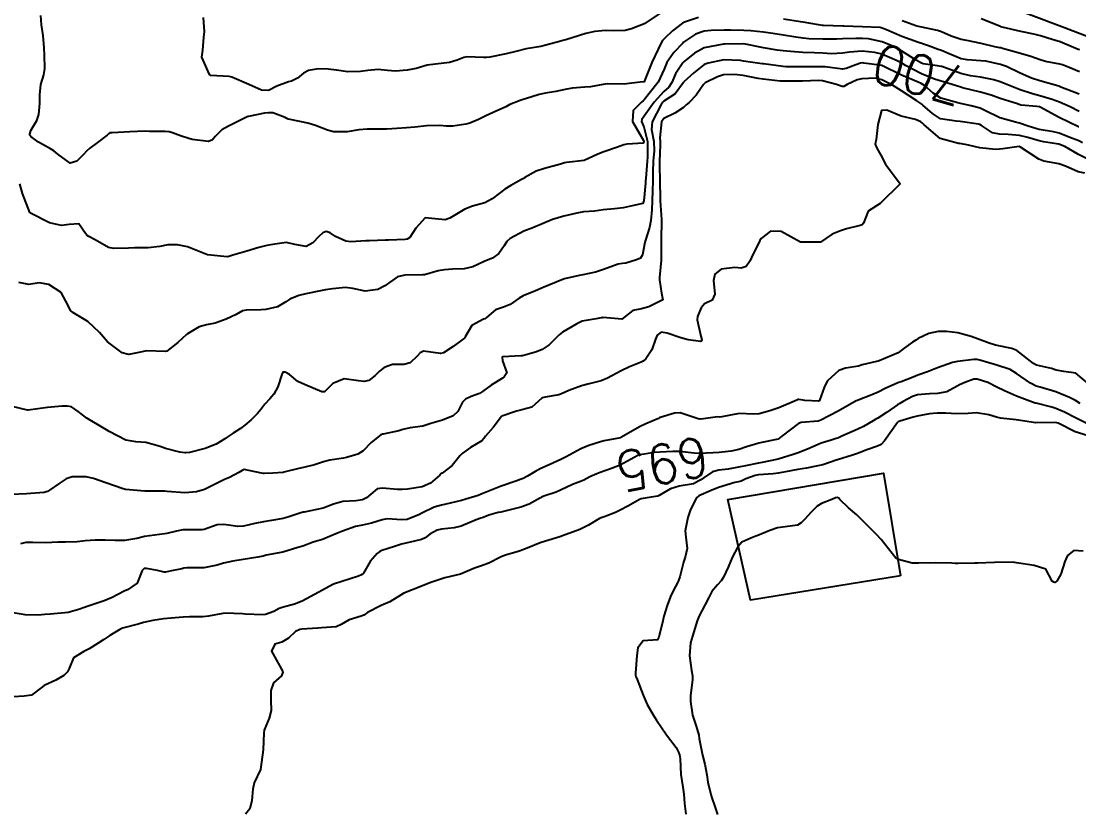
# Model space of a CAD drawing. Header units: metres. Extents: x 292545 to 299085, y 7450245 to 7463078.
# Drawn here: x 292747.6 to 292854.6, y 7462733.9 to 7462813.8 of the extents above; entities that cross this region are included whole.
import ezdxf
from ezdxf.enums import TextEntityAlignment as Align

# ---------------------------------------------------------------- set-up
doc = ezdxf.new("R2010")
doc.units = ezdxf.units.M
for name, color, linetype in [('Cotas', 45, 'Continuous'), ('Curvas de Nivel 1m', 11, 'Continuous'), ('Curvas de Nivel 5m', 15, 'Continuous'), ('Edificações', 30, 'Continuous'), ('Linha Férrea', 20, 'Continuous')]:
    doc.layers.add(name, color=color, linetype=linetype)
doc.styles.add('Style-STANDARD', font='STANDARD.shx')

msp = doc.modelspace()

# ---------------------------------------------------------------- linework, layer by layer
at = {"layer": 'Curvas de Nivel 1m', "flags": 128}
for points, elevation in [([(292816.17, 7462814.18), (292814.76, 7462813.72), (292814.68, 7462813.68), (292814.55, 7462813.6), (292813.52, 7462812.84), (292812.74, 7462812.1), (292812.51, 7462811.85), (292812.37, 7462811.63), (292812.09, 7462810.99), (292811.45, 7462809.64), (292810.69, 7462807.77), (292810.65, 7462807.69), (292810.27, 7462807.65), (292808.89, 7462807.47), (292808.69, 7462807.44), (292806.91, 7462807.46), (292806.69, 7462807.44), (292805.24, 7462807.16), (292804.68, 7462807.12), (292803.39, 7462807.03), (292802.68, 7462806.91), (292801.73, 7462806.71), (292800.67, 7462806.53), (292800.05, 7462806.39), (292798.67, 7462805.95), (292798.54, 7462805.91), (292798.11, 7462805.8), (292797.09, 7462805.38), (292796.66, 7462805.15), (292795.39, 7462804.57), (292794.65, 7462804.25), (292794.39, 7462804.1), (292793.92, 7462803.85), (292793.02, 7462803.48), (292792.64, 7462803.38), (292791.32, 7462803.19), (292790.64, 7462803.18), (292789.99, 7462803.24), (292788.64, 7462803.23), (292787.47, 7462803.09), (292786.63, 7462803.02), (292785.64, 7462802.96), (292784.63, 7462802.89), (292783.72, 7462802.88), (292782.63, 7462802.9), (292781.8, 7462802.82), (292780.63, 7462802.6), (292779.23, 7462802.62), (292778.63, 7462802.78), (292777.43, 7462803.25), (292776.64, 7462803.49), (292774.86, 7462803.85), (292774.64, 7462803.9), (292774.53, 7462803.96), (292774.34, 7462804.07), (292773.09, 7462804.54), (292772.65, 7462804.54), (292772.26, 7462804.49), (292770.64, 7462804.17), (292770.6, 7462804.16), (292770.51, 7462804.12), (292768.63, 7462803.2), (292767.95, 7462802.83), (292767.26, 7462802.16), (292766.99, 7462801.79), (292766.61, 7462801.63), (292764.96, 7462801.85), (292764.62, 7462801.93), (292763.77, 7462802.2), (292762.94, 7462802.53), (292762.63, 7462802.63), (292762.21, 7462802.64), (292760.63, 7462802.66), (292760.18, 7462802.69), (292758.63, 7462802.62), (292756.85, 7462802.51), (292756.63, 7462802.52), (292756.49, 7462802.43), (292756.36, 7462802.29), (292755.37, 7462801.54), (292754.61, 7462800.96), (292754.27, 7462800.65), (292753.97, 7462800.32), (292753.28, 7462799.64), (292752.59, 7462799.45), (292751.36, 7462800.35), (292750.96, 7462800.71), (292750.61, 7462800.9), (292749.41, 7462801.57), (292748.62, 7462802.14), (292748.53, 7462802.29), (292748.51, 7462802.38), (292748.63, 7462802.75), (292749.25, 7462803.76), (292749.45, 7462804.37), (292749.54, 7462805.49), (292749.53, 7462806.37), (292749.63, 7462807.42), (292749.93, 7462808.37), (292750.05, 7462809.01), (292750.02, 7462810.37), (292749.96, 7462811.13), (292749.86, 7462812.37), (292749.69, 7462813.43), (292749.65, 7462814.37)], 702), ([(292812.78, 7462814.95), (292810.84, 7462813.65), (292810.8, 7462813.61), (292810.76, 7462813.58), (292809.38, 7462813.04), (292808.75, 7462812.86), (292807.59, 7462812.84), (292806.75, 7462812.86), (292805.69, 7462812.77), (292804.75, 7462812.56), (292804.11, 7462812.35), (292802.74, 7462811.94), (292802.58, 7462811.9), (292802.1, 7462811.75), (292800.73, 7462811.37), (292800.22, 7462811.26), (292798.73, 7462811), (292797.67, 7462810.75), (292796.72, 7462810.51), (292795.04, 7462810.16), (292794.72, 7462810.13), (292794.42, 7462810.14), (292792.72, 7462810.19), (292792.44, 7462810.14), (292791.74, 7462809.87), (292790.96, 7462809.63), (292790.71, 7462809.59), (292790.4, 7462809.57), (292788.71, 7462809.36), (292787.59, 7462809.04), (292786.7, 7462808.84), (292785.52, 7462808.77), (292784.7, 7462808.82), (292783.76, 7462808.91), (292782.7, 7462808.83), (292781.97, 7462808.72), (292780.7, 7462808.7), (292779.53, 7462808.85), (292778.7, 7462808.97), (292777.74, 7462809), (292776.7, 7462808.81), (292776.21, 7462808.55), (292775.61, 7462808.06), (292775, 7462807.75), (292774.69, 7462807.67), (292773.52, 7462807.24), (292772.67, 7462806.79), (292771.97, 7462806.82), (292770.68, 7462807.42), (292768.97, 7462808.14), (292768.69, 7462808.21), (292766.85, 7462808.32), (292766.7, 7462808.42), (292765.94, 7462810.18), (292766.02, 7462810.88), (292766.14, 7462812.18), (292766.19, 7462812.73), (292766.1, 7462814.18)], 703), ([(292854.68, 7462806.44), (292852.82, 7462807.15), (292852.68, 7462807.21), (292852.6, 7462807.24), (292850.69, 7462807.76), (292849.83, 7462808.05), (292848.7, 7462808.54), (292847.33, 7462809.21), (292846.72, 7462809.44), (292845.23, 7462809.75), (292844.72, 7462809.81), (292843.35, 7462809.89), (292842.72, 7462810.01), (292841.5, 7462810.51), (292840.73, 7462810.84), (292840.39, 7462810.96), (292839.44, 7462811.31), (292838.92, 7462811.5), (292838.74, 7462811.55), (292838.4, 7462811.65), (292836.74, 7462812.27), (292835.17, 7462812.94), (292834.75, 7462813.11), (292834.54, 7462813.16), (292832.75, 7462813.25), (292830.87, 7462813.29), (292830.75, 7462813.3), (292828.81, 7462813.37), (292828.75, 7462813.38), (292828.7, 7462813.38), (292828.3, 7462813.44), (292826.76, 7462813.7), (292826.48, 7462813.74), (292824.77, 7462814.02)], 702), ([(292854.71, 7462808.67), (292853.65, 7462809.14), (292852.97, 7462809.4), (292852.72, 7462809.46), (292851.27, 7462809.72), (292850.72, 7462809.89), (292849.78, 7462810.24), (292848.73, 7462810.54), (292846.91, 7462811.04), (292846.73, 7462811.1), (292846.64, 7462811.13), (292846.14, 7462811.23), (292844.74, 7462811.55), (292843.31, 7462811.84), (292842.74, 7462811.97), (292841.71, 7462812.31), (292840.75, 7462812.73), (292840.32, 7462812.87), (292838.75, 7462813.19), (292838.25, 7462813.32), (292836.76, 7462813.84)], 703), ([(292854.73, 7462810.91), (292854.56, 7462810.96), (292854.09, 7462811.14), (292852.74, 7462811.72), (292851.92, 7462811.97), (292850.74, 7462812.34), (292850.08, 7462812.51), (292848.75, 7462812.77), (292846.88, 7462813.22), (292846.75, 7462813.25), (292846.7, 7462813.28), (292844.76, 7462814.04)], 704), ([(292854.66, 7462804.68), (292853.76, 7462805.14), (292852.67, 7462805.63), (292851.95, 7462805.88), (292850.67, 7462806.25), (292849.94, 7462806.45), (292848.68, 7462806.85), (292847.84, 7462807.21), (292846.69, 7462807.69), (292846.03, 7462807.89), (292844.7, 7462808.14), (292843.68, 7462808.28), (292842.7, 7462808.52), (292840.78, 7462809.23), (292840.71, 7462809.24), (292840.32, 7462809.3), (292838.9, 7462809.5), (292838.72, 7462809.55), (292838.18, 7462809.86), (292836.73, 7462810.77), (292835.66, 7462811.35), (292834.74, 7462811.72), (292833.37, 7462812.01), (292832.74, 7462812.07), (292832.07, 7462812.06), (292830.74, 7462812.01), (292830.15, 7462812), (292828.74, 7462812), (292827.31, 7462812.03), (292826.74, 7462812.08), (292826.01, 7462812.2), (292824.75, 7462812.4), (292823.67, 7462812.57), (292822.75, 7462812.69), (292821.46, 7462812.82), (292820.75, 7462812.87), (292819.4, 7462812.9), (292818.75, 7462812.89), (292817.45, 7462812.87), (292816.75, 7462812.8), (292815.86, 7462812.48), (292814.74, 7462811.75), (292814.66, 7462811.68), (292814.57, 7462811.6), (292813.68, 7462810.65), (292812.96, 7462809.62), (292812.88, 7462809.45), (292812.7, 7462808.94), (292812.07, 7462807.63), (292810.67, 7462805.84), (292810.56, 7462805.75), (292810.42, 7462805.65), (292809.54, 7462804.78), (292809.5, 7462803.66), (292810.61, 7462801.75), (292810.64, 7462801.65), (292810.61, 7462801.46), (292808.91, 7462801.36), (292808.61, 7462801.31), (292807.98, 7462801.06), (292806.6, 7462800.58), (292805.97, 7462800.34), (292804.59, 7462799.72), (292802.81, 7462799.52), (292802.59, 7462799.48), (292802.2, 7462799.36), (292800.58, 7462798.89), (292799.74, 7462798.62), (292798.58, 7462798), (292798.45, 7462797.91), (292798.25, 7462797.79), (292797.17, 7462797.19), (292796.56, 7462796.8), (292795.99, 7462796.38), (292795.3, 7462795.83), (292794.54, 7462795.45), (292793.29, 7462795.1), (292792.53, 7462794.78), (292791.02, 7462793.88), (292790.52, 7462793.73), (292788.52, 7462793.91), (292787.56, 7462792.87), (292786.95, 7462791.93), (292786.68, 7462791.75), (292786.5, 7462791.71), (292784.79, 7462791.66), (292784.5, 7462791.66), (292782.87, 7462791.6), (292782.5, 7462791.58), (292781, 7462791.49), (292780.5, 7462791.54), (292779.44, 7462792.02), (292778.89, 7462792.41), (292778.51, 7462792.52), (292778.15, 7462792.39), (292777.77, 7462792.04), (292777.15, 7462791.39), (292776.49, 7462791), (292775.33, 7462791.23), (292774.49, 7462791.41), (292773.32, 7462791.26), (292772.49, 7462791.12), (292771.68, 7462790.92), (292770.49, 7462790.56), (292769.05, 7462790.14), (292768.64, 7462789.99), (292768.48, 7462789.97), (292766.48, 7462790.17), (292764.49, 7462790.98), (292763.46, 7462791.18), (292762.49, 7462791.17), (292761.68, 7462791.03), (292760.49, 7462790.88), (292759.1, 7462790.87), (292758.49, 7462790.84), (292757.01, 7462790.8), (292756.49, 7462790.93), (292755.12, 7462791.68), (292754.5, 7462792.04), (292754.33, 7462792.14), (292754.16, 7462792.32), (292753.49, 7462793.3), (292752.51, 7462793.25), (292751.72, 7462793.14), (292750.51, 7462793.4), (292748.59, 7462794.38), (292748.52, 7462794.45), (292747.78, 7462796.39), (292747.53, 7462797.37)], 701), ([(292855.01, 7462801.52), (292854.62, 7462801.69), (292853.71, 7462802.05), (292852.63, 7462802.47), (292852.08, 7462802.61), (292850.63, 7462802.85), (292850.37, 7462802.91), (292849.49, 7462803.19), (292848.64, 7462803.5), (292848.23, 7462803.61), (292846.65, 7462804.04), (292845.11, 7462804.79), (292844.66, 7462805), (292843.75, 7462805.26), (292842.67, 7462805.49), (292842.39, 7462805.55), (292840.67, 7462806.01), (292839.91, 7462806.54), (292839.01, 7462807.32), (292838.69, 7462807.5), (292838.37, 7462807.64), (292836.7, 7462808.34), (292834.77, 7462809.3), (292834.71, 7462809.32), (292834.47, 7462809.36), (292832.89, 7462809.56), (292832.71, 7462809.58), (292832.54, 7462809.56), (292832.07, 7462809.4), (292831.09, 7462809.02), (292830.71, 7462808.96), (292828.96, 7462809.18), (292828.71, 7462809.2), (292826.98, 7462809.18), (292826.71, 7462809.18), (292824.99, 7462809.2), (292824.71, 7462809.22), (292822.73, 7462809.49), (292822.71, 7462809.49), (292822.59, 7462809.51), (292820.72, 7462809.78), (292820.42, 7462809.83), (292818.72, 7462809.9), (292817.14, 7462809.57), (292816.84, 7462809.45), (292816.71, 7462809.38), (292815.7, 7462808.59), (292814.68, 7462807.68), (292814.65, 7462807.63), (292814.63, 7462807.6), (292813.81, 7462806.47), (292812.66, 7462805.73), (292812.54, 7462805.62), (292812.34, 7462805.3), (292811.47, 7462803.64), (292811.42, 7462802.85), (292811.63, 7462801.63), (292811.66, 7462800.69), (292811.58, 7462799.64), (292811.53, 7462798.58), (292811.53, 7462797.64), (292811.52, 7462796.68), (292811.49, 7462795.64), (292811.45, 7462794.73), (292811.35, 7462793.64), (292811.21, 7462792.95), (292810.8, 7462791.65), (292810.73, 7462791.42), (292810.48, 7462790.16), (292810.3, 7462789.83), (292809.9, 7462789.66), (292808.82, 7462789.32), (292808.47, 7462789.3), (292808.03, 7462789.23), (292806.46, 7462788.67), (292805.74, 7462788.43), (292804.46, 7462788.15), (292804.09, 7462788.09), (292802.62, 7462787.74), (292802.49, 7462787.7), (292802.45, 7462787.68), (292802.34, 7462787.63), (292800.44, 7462786.88), (292799.68, 7462786.53), (292798.44, 7462786.01), (292798.03, 7462785.8), (292797.1, 7462785.14), (292796.42, 7462784.89), (292795.64, 7462784.61), (292794.73, 7462783.84), (292794.54, 7462783.7), (292794.4, 7462783.66), (292793.22, 7462783.03), (292792.57, 7462781.86), (292792.49, 7462781.75), (292792.38, 7462781.66), (292791.33, 7462780.91), (292790.36, 7462780.26), (292790.06, 7462780.19), (292788.36, 7462780.41), (292788.01, 7462780.26), (292787.7, 7462779.92), (292787.01, 7462779.26), (292786.35, 7462779.07), (292785.22, 7462779.08), (292784.35, 7462778.77), (292783.9, 7462778.4), (292783.44, 7462777.97), (292782.83, 7462777.47), (292782.33, 7462777.35), (292781.77, 7462777.43), (292780.33, 7462777.63), (292779.18, 7462777.16), (292778.32, 7462776.31), (292778.05, 7462776.3), (292776.32, 7462777.04), (292775.62, 7462777.36), (292774.78, 7462778.07), (292774.34, 7462778.3), (292774.13, 7462778.29), (292774, 7462778.08), (292773.6, 7462776.81), (292773.22, 7462776.09), (292772.81, 7462775.6), (292772.3, 7462775.07), (292771.88, 7462774.52), (292771.55, 7462774.11), (292770.91, 7462773.49), (292770.28, 7462772.94), (292769.82, 7462772.59), (292769.09, 7462772.14), (292768.59, 7462771.81), (292768.26, 7462771.56), (292767.39, 7462771.02), (292766.25, 7462770.58), (292764.69, 7462770.19), (292764.31, 7462770.13), (292764.24, 7462770.13), (292763.7, 7462770.21), (292762.25, 7462770.58), (292761.7, 7462770.77), (292760.25, 7462771.19), (292759.25, 7462771.26), (292758.25, 7462771.43), (292756.56, 7462772.29), (292756.27, 7462772.47), (292755.87, 7462772.69), (292754.28, 7462773.64), (292753.41, 7462774.32), (292752.74, 7462774.78), (292752.3, 7462774.87), (292751.79, 7462774.85), (292750.3, 7462774.74), (292748.37, 7462774.47), (292748.29, 7462774.47), (292746.73, 7462774.84)], 699), ([(292855.41, 7462799.93), (292854.6, 7462800.31), (292853.23, 7462801.14), (292852.62, 7462801.38), (292851.06, 7462801.61), (292850.62, 7462801.7), (292849.48, 7462802.04), (292848.62, 7462802.24), (292847.48, 7462802.35), (292846.62, 7462802.37), (292845.9, 7462802.51), (292844.79, 7462803.25), (292844.63, 7462803.35), (292844.49, 7462803.39), (292842.64, 7462803.66), (292842.23, 7462803.68), (292840.65, 7462803.92), (292839.82, 7462804.47), (292838.86, 7462805.32), (292838.76, 7462805.41), (292838.66, 7462805.48), (292838.24, 7462805.75), (292836.68, 7462806.75), (292835.77, 7462807.35), (292834.69, 7462807.89), (292834.02, 7462808.04), (292832.69, 7462807.99), (292832.21, 7462807.87), (292831.19, 7462807.4), (292830.87, 7462807.21), (292830.68, 7462807.21), (292830.11, 7462807.42), (292828.69, 7462807.79), (292828.3, 7462807.82), (292826.69, 7462807.75), (292826.4, 7462807.75), (292824.69, 7462807.74), (292824.42, 7462807.75), (292822.69, 7462807.95), (292822.18, 7462808.02), (292820.69, 7462808.31), (292819.81, 7462808.43), (292818.7, 7462808.38), (292818.08, 7462808.17), (292816.85, 7462807.58), (292816.68, 7462807.41), (292815.92, 7462806.34), (292815.2, 7462805.59), (292814.92, 7462805.34), (292814.66, 7462805.09), (292813.77, 7462804.49), (292812.65, 7462803.98), (292812.41, 7462803.62), (292812.24, 7462802), (292812.28, 7462801.63), (292812.29, 7462801.31), (292812.2, 7462799.63), (292812.2, 7462799.24), (292812.26, 7462797.63), (292812.27, 7462795.91), (292812.28, 7462795.63), (292812.41, 7462793.75), (292812.41, 7462793.63), (292812.39, 7462791.74), (292812.39, 7462791.63), (292812.38, 7462789.72), (292812.38, 7462789.63), (292812.2, 7462787.88), (292812.21, 7462787.63), (292812.43, 7462786.28), (292812.55, 7462785.63), (292812.42, 7462785.54), (292811.14, 7462784.92), (292810.41, 7462784.72), (292809.52, 7462784.55), (292808.4, 7462783.67), (292806.53, 7462783.83), (292806.4, 7462783.81), (292806.31, 7462783.79), (292805.8, 7462783.71), (292804.6, 7462783.51), (292804.4, 7462783.45), (292803.86, 7462783.19), (292802.39, 7462782.35), (292802.06, 7462782.08), (292801.76, 7462781.76), (292801.06, 7462781.08), (292800.36, 7462780.58), (292799.79, 7462780.35), (292798.36, 7462779.96), (292798.21, 7462779.94), (292796.35, 7462779.85), (292796.33, 7462779.84), (292796.31, 7462779.82), (292796.35, 7462779.44), (292796.77, 7462778.25), (292796.51, 7462777.82), (292796.33, 7462777.68), (292795.18, 7462776.98), (292794.32, 7462776.33), (292794.02, 7462776.14), (292793.15, 7462775.85), (292792.6, 7462775.57), (292792.3, 7462775.26), (292791.82, 7462774.33), (292791.36, 7462773.87), (292790.28, 7462773.44), (292789.07, 7462773.11), (292788.27, 7462772.85), (292787.01, 7462772.66), (292786.27, 7462772.49), (292785.85, 7462772.36), (292784.26, 7462772.03), (292784.2, 7462772.02), (292784.04, 7462771.96), (292783.04, 7462771.19), (292782.25, 7462770.33), (292781.7, 7462769.99), (292780.57, 7462769.67), (292780.24, 7462769.61), (292778.86, 7462769.4), (292778.23, 7462769.23), (292777.33, 7462768.94), (292776.22, 7462768.66), (292775.73, 7462768.55), (292774.21, 7462768.17), (292774.14, 7462768.15), (292773.11, 7462768.09), (292772.27, 7462768.04), (292772.21, 7462768.04), (292772.16, 7462768.05), (292771.97, 7462768.1), (292770.22, 7462768.44), (292770, 7462768.35), (292769.68, 7462768.14), (292768.71, 7462767.64), (292768.21, 7462767.43), (292767.34, 7462767.02), (292766.2, 7462766.43), (292765.39, 7462766.18), (292764.19, 7462766.09), (292762.43, 7462766.22), (292762.19, 7462766.25), (292762.16, 7462766.26), (292760.19, 7462766.28), (292760.15, 7462766.28), (292758.2, 7462766.44), (292757.98, 7462766.49), (292756.2, 7462767.09), (292754.97, 7462767.54), (292754.21, 7462767.73), (292752.82, 7462767.73), (292752.21, 7462767.52), (292751.5, 7462767.05), (292750.52, 7462766.36), (292750.32, 7462766.23), (292750.19, 7462766.18), (292749.97, 7462766.14), (292748.19, 7462765.99), (292746.66, 7462765.93)], 698), ([(292855.25, 7462798.45), (292854.58, 7462798.57), (292853.27, 7462799.14), (292852.6, 7462799.39), (292851.09, 7462799.66), (292850.6, 7462799.84), (292848.74, 7462801.07), (292848.61, 7462801.13), (292846.93, 7462800.9), (292846.61, 7462800.86), (292846.21, 7462800.83), (292844.61, 7462801), (292843.48, 7462801.26), (292842.61, 7462801.42), (292842.46, 7462801.43), (292840.62, 7462801.93), (292839, 7462803.31), (292838.83, 7462803.5), (292838.65, 7462803.64), (292838.1, 7462803.87), (292836.65, 7462804.19), (292835.21, 7462804.8), (292834.66, 7462804.77), (292834.3, 7462803.37), (292834.14, 7462801.85), (292834.03, 7462801.37), (292834.19, 7462800.95), (292834.6, 7462800.27), (292835.09, 7462799.36), (292836.56, 7462797.34), (292834.54, 7462795.37), (292833.32, 7462794.6), (292832.86, 7462793.39), (292832.7, 7462793.2), (292832.52, 7462793.14), (292831.12, 7462792.8), (292830.51, 7462792.59), (292829.67, 7462792.26), (292828.49, 7462791.44), (292826.49, 7462791.46), (292824.51, 7462792.52), (292823.46, 7462792.55), (292822.5, 7462791.82), (292822.38, 7462791.63), (292822.32, 7462791.51), (292821.7, 7462790.29), (292821.35, 7462789.52), (292820.99, 7462789), (292820.47, 7462788.82), (292819.83, 7462788.9), (292818.46, 7462788.71), (292817.82, 7462788.21), (292817.68, 7462787.57), (292817.81, 7462786.19), (292817.53, 7462785.57), (292816.76, 7462785.23), (292816.42, 7462784.82), (292816.07, 7462783.92), (292816.03, 7462783.58), (292816.39, 7462781.94), (292816.5, 7462781.58), (292816.48, 7462781.48), (292816.38, 7462781.4), (292815.13, 7462781.59), (292814.38, 7462781.76), (292813, 7462782.24), (292812.39, 7462782.36), (292811.99, 7462782.03), (292811.82, 7462781.64), (292811.45, 7462780.56), (292810.83, 7462779.65), (292810.57, 7462779.43), (292810.35, 7462779.32), (292809.17, 7462778.84), (292808.34, 7462778.44), (292806.95, 7462777.69), (292806.33, 7462777.42), (292804.96, 7462777.08), (292804.32, 7462776.92), (292803.04, 7462776.46), (292802.32, 7462776.11), (292802.05, 7462776.02), (292800.65, 7462775.77), (292800.37, 7462775.71), (292800.31, 7462775.66), (292799.31, 7462774.77), (292798.29, 7462774.48), (292797.74, 7462774.35), (292796.28, 7462773.85), (292796.26, 7462773.84), (292796.24, 7462773.82), (292795.38, 7462772.72), (292794.62, 7462771.84), (292794.48, 7462771.62), (292794.26, 7462771.34), (292793.09, 7462770.69), (292792.25, 7462770.08), (292792.05, 7462769.87), (292791.24, 7462768.87), (292790.22, 7462768.1), (292790.1, 7462768.01), (292789.99, 7462767.89), (292789.05, 7462767.06), (292788.2, 7462766.69), (292786.73, 7462766.46), (292786.2, 7462766.42), (292785.72, 7462766.42), (292784.2, 7462766.57), (292783.67, 7462766.49), (292783.01, 7462765.97), (292782.58, 7462765.59), (292782.19, 7462765.4), (292781.49, 7462765.29), (292780.18, 7462765.22), (292779.25, 7462764.95), (292778.18, 7462764.56), (292776.27, 7462764.15), (292776.17, 7462764.13), (292775.95, 7462764.06), (292774.62, 7462763.63), (292774.16, 7462763.5), (292772.96, 7462763.29), (292772.16, 7462763.17), (292771.28, 7462762.99), (292770.15, 7462762.72), (292769.58, 7462762.7), (292768.15, 7462762.89), (292767.46, 7462762.85), (292766.15, 7462762.39), (292765.96, 7462762.36), (292764.15, 7462762.36), (292764, 7462762.34), (292763.37, 7462762.21), (292762.37, 7462761.99), (292762.14, 7462761.94), (292760.63, 7462761.75), (292760.14, 7462761.67), (292759.36, 7462761.47), (292758.13, 7462761.27), (292757.14, 7462761.27), (292756.13, 7462761.3), (292755.13, 7462761.31), (292754.13, 7462761.24), (292753.33, 7462761.13), (292752.13, 7462761.1), (292751.37, 7462761.1), (292750.13, 7462761.05), (292748.83, 7462761.08), (292748.13, 7462761.06), (292747.59, 7462760.94)], 697), ([(292855.61, 7462777.12), (292854.34, 7462778.19), (292853.12, 7462778.36), (292852.35, 7462778.52), (292851.85, 7462778.66), (292850.35, 7462779.02), (292850.06, 7462779.18), (292848.37, 7462780.49), (292847.87, 7462780.71), (292846.37, 7462781.01), (292846.2, 7462781.05), (292845.55, 7462781.23), (292844.38, 7462781.69), (292843.73, 7462781.91), (292842.39, 7462782.28), (292841.24, 7462782.43), (292840.39, 7462782.4), (292839.47, 7462782.22), (292838.38, 7462781.71), (292838.16, 7462781.54), (292837.82, 7462781.33), (292836.96, 7462780.74), (292836.36, 7462780.27), (292834.45, 7462779.46), (292834.35, 7462779.43), (292834.31, 7462779.41), (292834.16, 7462779.37), (292832.71, 7462779.03), (292832.35, 7462778.92), (292831.04, 7462778.71), (292830.34, 7462778.47), (292829.2, 7462777.43), (292828.9, 7462776.86), (292828.41, 7462775.44), (292828.3, 7462775.37), (292826.92, 7462775.45), (292826.3, 7462775.54), (292826.23, 7462775.53), (292826.12, 7462775.46), (292824.29, 7462774.68), (292823.39, 7462774.4), (292822.29, 7462774.1), (292821.74, 7462774.07), (292820.29, 7462774.12), (292818.51, 7462773.79), (292818.28, 7462773.76), (292818.08, 7462773.77), (292816.68, 7462773.58), (292816.32, 7462773.54), (292816.28, 7462773.54), (292816.14, 7462773.58), (292814.29, 7462774.19), (292813.74, 7462774.16), (292812.28, 7462773.7), (292812.23, 7462773.68), (292812.13, 7462773.63), (292810.84, 7462773.08), (292810.27, 7462772.81), (292808.32, 7462771.68), (292808.28, 7462771.66), (292808.26, 7462771.65), (292806.61, 7462771.34), (292806.26, 7462771.26), (292805.06, 7462770.9), (292804.25, 7462770.54), (292802.77, 7462769.74), (292802.24, 7462769.48), (292801.07, 7462768.92), (292800.22, 7462768.54), (292799.71, 7462768.29), (292798.88, 7462767.78), (292798.44, 7462767.56), (292798.21, 7462767.47), (292797.67, 7462767.26), (292796.2, 7462766.76), (292795.51, 7462766.51), (292794.19, 7462765.96), (292793.88, 7462765.84), (292792.61, 7462765.44), (292792.18, 7462765.32), (292791.03, 7462765.04), (292790.18, 7462764.86), (292789.44, 7462764.64), (292788.17, 7462764.03), (292787.94, 7462763.91), (292786.69, 7462763.4), (292786.16, 7462763.35), (292784.67, 7462763.45), (292784.16, 7462763.38), (292783.1, 7462763.03), (292782.16, 7462762.83), (292781.46, 7462762.69), (292780.15, 7462762.21), (292780, 7462762.16), (292779.63, 7462762.02), (292778.6, 7462761.56), (292778.14, 7462761.39), (292777.18, 7462761.09), (292776.13, 7462760.71), (292775.65, 7462760.55), (292774.12, 7462760.08), (292772.43, 7462759.78), (292772.12, 7462759.7), (292771.58, 7462759.57), (292770.12, 7462759.35), (292769.06, 7462759.19), (292768.11, 7462758.99), (292767.47, 7462758.79), (292766.11, 7462758.51), (292764.41, 7462758.5), (292764.11, 7462758.47), (292763.89, 7462758.41), (292762.84, 7462758.21), (292762.24, 7462758.08), (292762.1, 7462758.07), (292761.45, 7462758.23), (292760.31, 7462758.45), (292760.1, 7462758.43), (292759.9, 7462758.25), (292759.38, 7462756.96), (292758.39, 7462756.27), (292758.15, 7462756.19), (292758.07, 7462756.15), (292756.84, 7462755.5), (292756.06, 7462755.17), (292754.32, 7462754.58), (292754.05, 7462754.51), (292753.92, 7462754.46), (292753.59, 7462754.32), (292752.39, 7462754), (292752.05, 7462753.94), (292750.57, 7462753.83), (292750.05, 7462753.78), (292749.38, 7462753.71), (292748.05, 7462753.76), (292746.43, 7462754.03)], 696), ([(292855.44, 7462773.12), (292854.29, 7462773.68), (292853.19, 7462774.25), (292852.3, 7462774.63), (292851.89, 7462774.75), (292850.3, 7462775.16), (292850.23, 7462775.18), (292848.31, 7462775.89), (292847.11, 7462776.43), (292846.33, 7462776.8), (292845.41, 7462777.24), (292844.34, 7462777.6), (292844, 7462777.59), (292843.09, 7462777.26), (292842.57, 7462777.03), (292842.33, 7462776.87), (292841.29, 7462776.31), (292840.32, 7462776.14), (292839.51, 7462776.11), (292838.31, 7462776), (292837.79, 7462775.85), (292836.86, 7462775.33), (292836.51, 7462775.13), (292836.3, 7462775.01), (292835.16, 7462774.22), (292834.29, 7462773.65), (292834.11, 7462773.55), (292833.82, 7462773.37), (292832.86, 7462772.8), (292832.27, 7462772.52), (292830.67, 7462771.82), (292830.27, 7462771.64), (292830.1, 7462771.58), (292829.59, 7462771.43), (292828.57, 7462771.13), (292828.26, 7462771), (292827.2, 7462770.5), (292826.24, 7462770.13), (292825.74, 7462769.97), (292824.23, 7462769.49), (292822.59, 7462769.15), (292822.23, 7462769.09), (292820.91, 7462768.83), (292820.22, 7462768.68), (292819.15, 7462768.48), (292818.22, 7462768.39), (292817.56, 7462768.23), (292816.63, 7462767.58), (292816.38, 7462767.41), (292816.21, 7462767.31), (292815.64, 7462767.02), (292814.2, 7462766.77), (292813.33, 7462766.49), (292812.19, 7462765.83), (292812.06, 7462765.76), (292811.37, 7462765.64), (292810.36, 7462765.48), (292810.19, 7462765.41), (292809.08, 7462764.77), (292808.17, 7462764.3), (292807.75, 7462764.1), (292806.72, 7462763.69), (292806.3, 7462763.56), (292806.16, 7462763.49), (292805.04, 7462762.83), (292804.15, 7462762.4), (292802.42, 7462761.75), (292802.14, 7462761.65), (292800.7, 7462761.2), (292800.14, 7462761.02), (292798.83, 7462760.49), (292798.13, 7462760.22), (292797.81, 7462760.12), (292796.73, 7462759.81), (292796.28, 7462759.66), (292796.12, 7462759.59), (292794.96, 7462758.98), (292794.11, 7462758.67), (292793.5, 7462758.46), (292792.09, 7462757.87), (292790.5, 7462757.48), (292790.09, 7462757.36), (292789, 7462756.98), (292788.08, 7462756.63), (292786.36, 7462755.94), (292786.07, 7462755.77), (292784.94, 7462755.07), (292784.06, 7462754.69), (292782.69, 7462753.98), (292782.32, 7462753.71), (292782.05, 7462753.61), (292780.81, 7462753.23), (292780.03, 7462752.76), (292779.5, 7462752.55), (292778.03, 7462752.44), (292777.65, 7462752.41), (292776.03, 7462752.29), (292775.83, 7462752.26), (292775.4, 7462752.07), (292774.69, 7462751.4), (292774.01, 7462750.99), (292773.3, 7462750.79), (292772.97, 7462750.09), (292773.98, 7462748.24), (292774.07, 7462748.08), (292774.12, 7462747.94), (292773.98, 7462747.57), (292773.18, 7462746.87), (292772.9, 7462746.09), (292772.91, 7462745.12), (292772.95, 7462744.09), (292772.72, 7462743.3), (292772.24, 7462742.1), (292772.19, 7462741.81), (292772.14, 7462740.11), (292771.86, 7462738.11), (292771.22, 7462736.74), (292771.08, 7462736.12), (292770.97, 7462734.97), (292770.77, 7462734.12), (292770.34, 7462733.59)], 694), ([(292855.47, 7462771.91), (292854.27, 7462772.26), (292852.53, 7462773.15), (292852.28, 7462773.22), (292850.28, 7462773.18), (292848.29, 7462773.48), (292846.71, 7462773.64), (292846.29, 7462773.74), (292845.53, 7462774), (292844.29, 7462774.19), (292843.44, 7462774.11), (292842.29, 7462774.08), (292841.16, 7462774.16), (292840.29, 7462774.16), (292839.51, 7462774.09), (292838.29, 7462773.86), (292837.87, 7462773.74), (292836.53, 7462773.34), (292836.35, 7462773.27), (292836.28, 7462773.2), (292834.99, 7462771.36), (292834.64, 7462770.99), (292834.25, 7462770.81), (292833.19, 7462770.44), (292832.24, 7462770.09), (292831.73, 7462769.91), (292830.23, 7462769.44), (292830.22, 7462769.44), (292830.17, 7462769.42), (292828.72, 7462768.94), (292828.23, 7462768.81), (292827.1, 7462768.58), (292826.22, 7462768.44), (292824.97, 7462768.23), (292824.22, 7462768.07), (292823.72, 7462768), (292822.22, 7462767.91), (292821.88, 7462767.85), (292820.94, 7462767.52), (292820.46, 7462767.28), (292820.21, 7462767.21), (292819.82, 7462767.15), (292818.2, 7462766.64), (292817.45, 7462766.32), (292816.19, 7462765.78), (292815.95, 7462765.58), (292815.36, 7462764.41), (292815.07, 7462763.6), (292814.8, 7462762.25), (292814.87, 7462761.6), (292815, 7462760.46), (292814.8, 7462759.6), (292814.64, 7462759.08), (292814.26, 7462757.61), (292814.09, 7462757.12), (292813.57, 7462756.12), (292813.34, 7462755.62), (292812.99, 7462754.69), (292812.67, 7462753.62), (292812.54, 7462753.13), (292812.19, 7462751.63), (292812.16, 7462751.49), (292812.02, 7462751.21), (292810.55, 7462751.11), (292810.01, 7462750.43), (292809.93, 7462749.65), (292809.79, 7462747.84), (292809.79, 7462747.65), (292809.83, 7462747.51), (292809.97, 7462747.2), (292810.58, 7462745.64), (292810.97, 7462744.67), (292811.56, 7462743.64), (292811.92, 7462743.09), (292812.92, 7462741.62), (292813.89, 7462740.33), (292814.14, 7462739.86), (292814.23, 7462739.6), (292814.29, 7462739.19), (292814.39, 7462737.6), (292814.56, 7462736.32), (292814.67, 7462735.6), (292814.76, 7462734.67), (292814.88, 7462733.6)], 693), ([(292855.07, 7462760.18), (292854.13, 7462760.25), (292853.5, 7462759.76), (292853.22, 7462759.14), (292852.82, 7462757.87), (292852.41, 7462757.16), (292852.21, 7462757.04), (292852.09, 7462757.05), (292851.94, 7462757.16), (292851.3, 7462758.36), (292850.11, 7462758.76), (292848.31, 7462759), (292848.11, 7462759.05), (292847.98, 7462759.07), (292846.11, 7462759.04), (292844.38, 7462758.98), (292844.11, 7462758.97), (292842.42, 7462758.96), (292842.11, 7462758.96), (292841.8, 7462758.97), (292840.11, 7462759), (292838.44, 7462758.99), (292838.11, 7462758.97), (292837.77, 7462758.99), (292836.38, 7462759.35), (292836.12, 7462759.49), (292834.63, 7462761.37), (292834.15, 7462761.89), (292832.68, 7462763.38), (292832.17, 7462763.86), (292831.34, 7462764.57), (292830.47, 7462765.42), (292830.34, 7462765.56), (292830.2, 7462765.63), (292830.02, 7462765.59), (292829.64, 7462765.43), (292828.61, 7462765.01), (292828.18, 7462764.75), (292827.52, 7462764.09), (292826.96, 7462763.45), (292826.56, 7462763.06), (292826.16, 7462762.84), (292825.42, 7462762.73), (292824.15, 7462762.56), (292823.36, 7462762.29), (292822.15, 7462761.77), (292821.95, 7462761.7), (292821.45, 7462761.52), (292820.56, 7462761.1), (292820.13, 7462760.64), (292819.58, 7462759.54), (292819.15, 7462758.59), (292818.69, 7462757.55), (292818.46, 7462757.19), (292818.09, 7462756.79), (292817.52, 7462756.12), (292817.23, 7462755.57), (292816.84, 7462754.79), (292816.2, 7462753.58), (292816.15, 7462753.47), (292816.04, 7462753.16), (292815.55, 7462751.59), (292815.36, 7462750.93), (292815.24, 7462749.59), (292815.45, 7462748.12), (292815.56, 7462747.59), (292815.56, 7462747.18), (292815.36, 7462745.59), (292815.34, 7462744.98), (292815.57, 7462743.59), (292815.92, 7462742.5), (292816.18, 7462741.58), (292816.24, 7462741.24), (292816.57, 7462739.57), (292816.79, 7462738.65), (292816.99, 7462737.57), (292817.11, 7462736.83), (292817.4, 7462735.57), (292817.5, 7462735.24), (292817.82, 7462734.37), (292818.09, 7462733.56)], 692)]:
    msp.add_lwpolyline(points, dxfattribs=dict(at, elevation=elevation))
at = {"layer": 'Curvas de Nivel 5m', "flags": 128}
for points, elevation in [([(292854.63, 7462803.11), (292854.6, 7462803.13), (292852.65, 7462804.05), (292850.72, 7462805.11), (292850.66, 7462805.14), (292850.39, 7462805.17), (292848.8, 7462805.33), (292848.66, 7462805.36), (292848.42, 7462805.45), (292846.67, 7462806), (292845.75, 7462806.31), (292844.68, 7462806.63), (292842.87, 7462807.08), (292842.68, 7462807.13), (292842.25, 7462807.27), (292840.69, 7462807.75), (292840.04, 7462807.95), (292838.7, 7462808.5), (292837.11, 7462809.34), (292836.72, 7462809.56), (292836.27, 7462809.79), (292834.72, 7462810.46), (292834, 7462810.65), (292832.73, 7462810.77), (292831.44, 7462810.69), (292830.72, 7462810.57), (292829.62, 7462810.52), (292828.72, 7462810.58), (292827.88, 7462810.6), (292826.72, 7462810.63), (292825.45, 7462810.74), (292824.73, 7462810.81), (292824.12, 7462810.88), (292822.73, 7462811.13), (292820.73, 7462811.53), (292818.78, 7462811.5), (292818.73, 7462811.5), (292818.68, 7462811.5), (292816.73, 7462811.11), (292815.74, 7462810.57), (292814.71, 7462809.73), (292814.65, 7462809.67), (292814.59, 7462809.6), (292813.84, 7462808.47), (292813.47, 7462807.61), (292813.16, 7462807.14), (292812.67, 7462806.71), (292811.67, 7462805.63), (292810.65, 7462804.19), (292810.43, 7462803.87), (292810.41, 7462803.65), (292810.64, 7462803.13), (292811.01, 7462801.64), (292811, 7462800.05), (292810.96, 7462799.64), (292810.82, 7462797.89), (292810.81, 7462797.65), (292810.8, 7462797.41), (292810.62, 7462795.65), (292810.61, 7462795.58), (292810.54, 7462795.37), (292809.14, 7462795.06), (292808.54, 7462794.94), (292807.68, 7462794.83), (292806.53, 7462794.72), (292805.65, 7462794.6), (292804.53, 7462794.51), (292803.85, 7462794.4), (292802.53, 7462794.09), (292801.4, 7462793.76), (292800.52, 7462793.36), (292799.4, 7462792.89), (292798.51, 7462792.57), (292797.11, 7462791.81), (292796.79, 7462791.52), (292796.49, 7462791.07), (292795.98, 7462790.32), (292795.33, 7462789.83), (292794.72, 7462789.59), (292794.47, 7462789.49), (292793.35, 7462788.96), (292792.46, 7462788.75), (292791.29, 7462788.71), (292790.46, 7462788.65), (292789.82, 7462788.54), (292788.46, 7462788.16), (292788.23, 7462788.14), (292786.45, 7462788.13), (292785.73, 7462787.94), (292784.44, 7462787.04), (292783.74, 7462786.67), (292782.44, 7462786.49), (292781.2, 7462786.76), (292780.44, 7462786.86), (292779.15, 7462786.73), (292778.44, 7462786.62), (292777.94, 7462786.53), (292776.43, 7462786.24), (292775.74, 7462786.06), (292774.82, 7462785.68), (292774.42, 7462785.41), (292773.59, 7462784.92), (292772.41, 7462784.64), (292771.91, 7462784.61), (292770.41, 7462784.59), (292770.04, 7462784.5), (292769.38, 7462784.14), (292768.4, 7462783.65), (292767.28, 7462783.27), (292766.39, 7462783.1), (292765.66, 7462782.9), (292764.47, 7462782.19), (292764.38, 7462782.12), (292763.49, 7462781.31), (292762.37, 7462780.44), (292762.2, 7462780.38), (292760.37, 7462780.45), (292759.38, 7462780.25), (292758.53, 7462780.1), (292758.36, 7462780.12), (292757.88, 7462780.27), (292756.37, 7462781.37), (292755.56, 7462782.3), (292754.4, 7462783.43), (292752.89, 7462784.33), (292752.63, 7462784.55), (292752.42, 7462785.05), (292751.69, 7462786.35), (292750.44, 7462787.18), (292749.47, 7462787.34), (292748.44, 7462787.18), (292747.41, 7462787.36)], 700), ([(292854.76, 7462775.13), (292854.31, 7462775.42), (292853.7, 7462775.75), (292852.32, 7462776.31), (292850.73, 7462776.77), (292850.33, 7462776.89), (292849.74, 7462777.19), (292848.34, 7462778.18), (292847.7, 7462778.56), (292846.35, 7462779.01), (292845.53, 7462779.24), (292844.61, 7462779.5), (292844.36, 7462779.57), (292844.02, 7462779.59), (292842.35, 7462779.39), (292841.84, 7462779.28), (292840.35, 7462778.73), (292839.31, 7462778.34), (292838.34, 7462778), (292837.87, 7462777.79), (292836.66, 7462777.34), (292836.41, 7462777.26), (292836.33, 7462777.23), (292835.04, 7462776.64), (292834.32, 7462776.28), (292833.69, 7462776), (292832.3, 7462775.47), (292832.24, 7462775.45), (292832.12, 7462775.39), (292830.29, 7462774.37), (292828.53, 7462773.44), (292828.35, 7462773.37), (292828.28, 7462773.36), (292826.54, 7462773.2), (292826.28, 7462773.1), (292824.6, 7462771.82), (292824.26, 7462771.56), (292824.22, 7462771.54), (292824.04, 7462771.49), (292822.57, 7462771.19), (292822.26, 7462771.12), (292821.03, 7462770.74), (292820.25, 7462770.48), (292819.48, 7462770.3), (292818.24, 7462770.19), (292817.65, 7462770.15), (292816.24, 7462770.07), (292815.72, 7462770.11), (292814.24, 7462770.29), (292813.57, 7462770.28), (292812.24, 7462770.21), (292811.71, 7462770.16), (292810.24, 7462769.93), (292810.02, 7462769.87), (292809.64, 7462769.66), (292808.23, 7462768.9), (292807.35, 7462768.56), (292806.22, 7462768.16), (292805.89, 7462768.03), (292805.17, 7462767.71), (292804.55, 7462767.38), (292804.21, 7462767.24), (292803.41, 7462766.94), (292802.2, 7462766.35), (292801.78, 7462766.17), (292800.51, 7462765.77), (292800.29, 7462765.67), (292800.19, 7462765.6), (292799.02, 7462764.94), (292798.18, 7462764.66), (292797.51, 7462764.46), (292796.17, 7462764.14), (292795.9, 7462764.09), (292794.97, 7462763.83), (292794.39, 7462763.6), (292794.16, 7462763.53), (292793.67, 7462763.36), (292792.15, 7462762.73), (292791.46, 7462762.57), (292790.15, 7462762.43), (292789.74, 7462762.31), (292788.99, 7462761.9), (292788.5, 7462761.54), (292788.14, 7462761.36), (292787.42, 7462761.2), (292786.13, 7462760.91), (292785.41, 7462760.67), (292784.13, 7462760.26), (292783.92, 7462760.17), (292783.65, 7462759.96), (292782.94, 7462759.14), (292782.27, 7462757.98), (292782.09, 7462757.8), (292781.76, 7462757.66), (292780.08, 7462757.13), (292779.24, 7462756.86), (292778.07, 7462756.23), (292777.75, 7462756.03), (292776.06, 7462755.13), (292775.3, 7462754.83), (292774.06, 7462754.5), (292773.75, 7462754.39), (292773.19, 7462754.09), (292772.38, 7462753.77), (292772.05, 7462753.74), (292770.35, 7462753.83), (292770.05, 7462753.84), (292768.29, 7462753.91), (292768.05, 7462753.89), (292766.6, 7462753.61), (292766.04, 7462753.55), (292764.69, 7462753.54), (292764.04, 7462753.52), (292762.82, 7462753.43), (292762.04, 7462753.35), (292760.98, 7462753.17), (292760.04, 7462752.96), (292759.49, 7462752.8), (292758.03, 7462752.43), (292757.91, 7462752.39), (292757.62, 7462752.27), (292756.63, 7462751.67), (292756.02, 7462751.26), (292755.44, 7462750.87), (292754.54, 7462750.31), (292754, 7462750.05), (292752.93, 7462749.39), (292752.5, 7462748.33), (292752.35, 7462747.97), (292751.97, 7462747.6), (292751.16, 7462747.15), (292749.97, 7462746.61), (292749.66, 7462746.36), (292748.7, 7462745.63), (292747.95, 7462745.52), (292746.89, 7462745.46)], 695)]:
    msp.add_lwpolyline(points, dxfattribs=dict(at, elevation=elevation))
at = {"layer": 'Edificações'}
msp.add_lwpolyline([(292836.6, 7462757.7), (292821.42, 7462755.24), (292819.12, 7462765.43), (292834.86, 7462768.09)], close=True, dxfattribs=at)
at = {"layer": 'Linha Férrea', "linetype": 'Continuous'}
msp.add_lwpolyline([(292747.04, 7462843.29), (292766.8, 7462838.97), (292779.12, 7462836.21), (292790.35, 7462833.78), (292806.89, 7462829.16), (292818.89, 7462825.46), (292830.45, 7462821.64), (292837.66, 7462819.04), (292853.18, 7462813.16), (292863.89, 7462809.06), (292880.38, 7462802.15), (292895.27, 7462795.78), (292905.98, 7462790.94), (292925.42, 7462782.38), (292943.82, 7462774.59), (292961.02, 7462767.76), (292977.84, 7462761.76), (292996.45, 7462755.67), (293012.78, 7462750.88), (293029.74, 7462746.66)], dxfattribs=at)

# ---------------------------------------------------------------- texts
at = {"layer": 'Cotas', "style": 'Style-STANDARD'}
for s, rotation, p in [('700', 163.841, (292838.47, 7462808.41, 700)), ('695', 190.8588, (292812.52, 7462769, 695))]:
    msp.add_text(s, height=4, rotation=rotation, dxfattribs=at).set_placement(p, align=Align.MIDDLE_CENTER)

doc.saveas('drawing.dxf')
